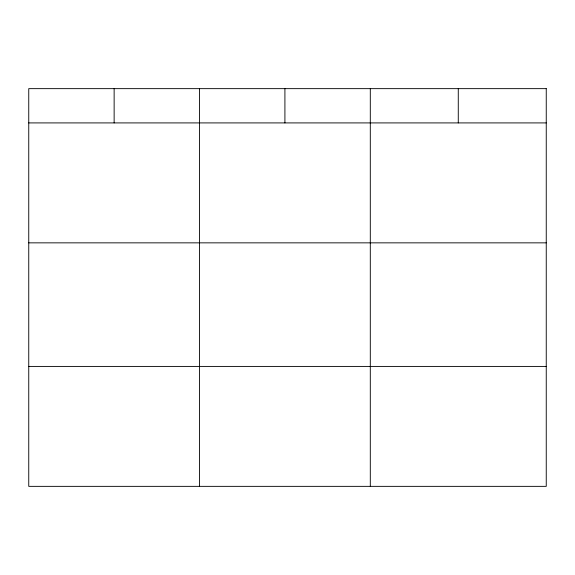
<?xml version="1.0" encoding="UTF-8"?>
<svg xmlns="http://www.w3.org/2000/svg" width="575" height="575" viewBox="0 0 575 575"><rect width="100%" height="100%" fill="white"/><g stroke="black" fill="none" stroke-linecap="round" stroke-linejoin="round"><path stroke-width="0.86" d="M28.75 122.913L546.25 122.913M28.75 242.851L546.25 242.851M28.75 366.419L546.25 366.419M458.275 88.643L458.275 122.913M370.3 88.643L370.3 486.357M284.912 88.643L284.912 122.913M199.525 88.643L199.525 486.357M114.138 88.643L114.138 122.913M546.25 88.643L28.75 88.643L28.75 486.357L546.25 486.357L546.25 88.643"/></g></svg>
